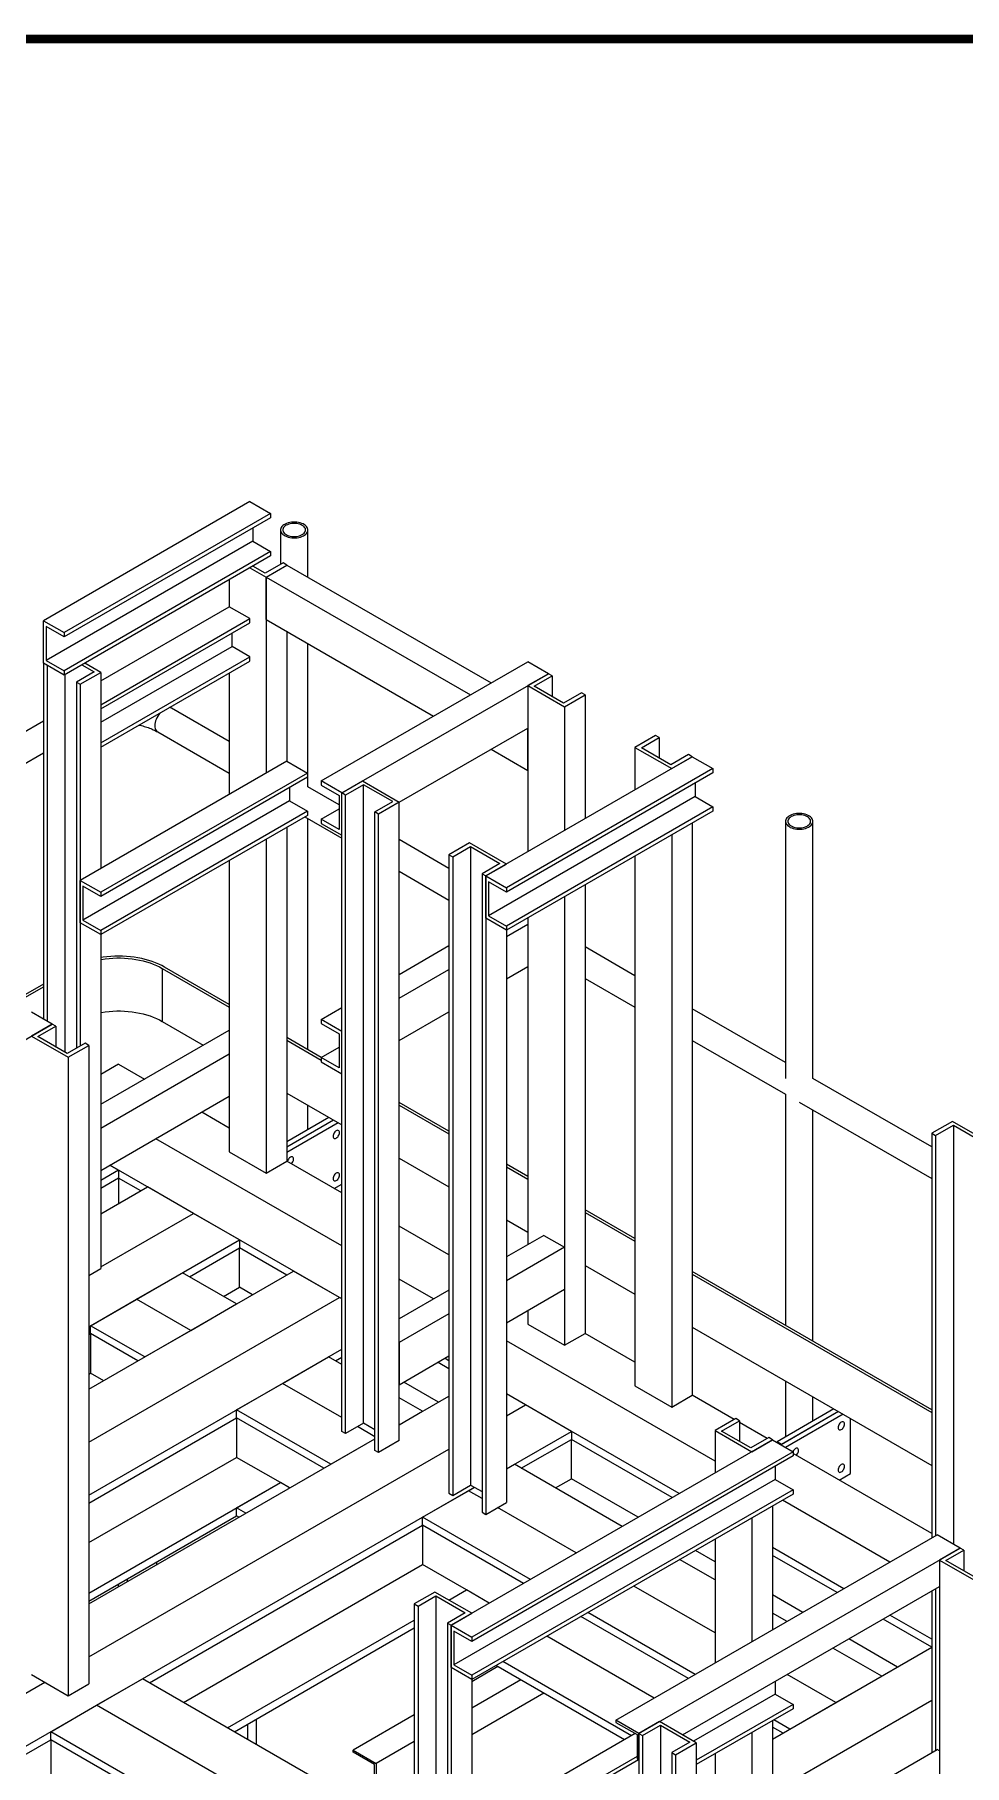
# Model space of a CAD drawing. Header units: millimetres. Extents: x 0 to 16187, y -20471 to 6290.
# Drawn here: x 481.9 to 589.3, y 5707 to 5907 of the extents above; entities that cross this region are included whole.
import ezdxf
from ezdxf.enums import TextEntityAlignment as Align

# ---------------------------------------------------------------- set-up
doc = ezdxf.new("R2010")
doc.units = ezdxf.units.MM
doc.layers.add('BORDER1', color=3, linetype='Continuous')
doc.layers.add('BORDER2', color=7, linetype='Continuous')
doc.styles.add('ROMANC', font='ROMANC', dxfattribs={"height": 5})
doc.styles.add('ROMANS', font='ROMANS.shx', dxfattribs={"width": 0.8})
doc.styles.add('ROMANT', font='ROMANT', dxfattribs={"height": 4})

# ---------------------------------------------------------------- blocks, each defined once
blk = doc.blocks.new('*U609')
at = {"layer": 'BORDER1', "color": 154, "true_color": 0x1859a9, "const_width": 1}
blk.add_lwpolyline([(1.81, 811), (1144, 811), (1144, 0), (0, 0), (0, 811)], close=True, dxfattribs=at)
at = {"layer": 'BORDER2', "flags": 8}
for tag, height, style, p in [('REV-A', 3.24, 'ROMANS', (986.93, 140.25)), ('RE-A', 8.06, 'ROMANT', (1084.63, 7.17))]:
    blk.add_attdef(tag, text='', height=height, dxfattribs=dict(at, style=style)).set_placement(p, align=Align.CENTER)
at = {"layer": 'BORDER2', "style": 'ROMANS', "width": 3.830216}
blk.add_attdef('DATE-A', text='', height=3.24, dxfattribs=at).set_placement((995.51, 140.25), (1008.51, 140.25), align=Align.FIT)
at = {"layer": 'BORDER2'}
for tag, height, style, p in [('DRN-A', 3.24, 'ROMANS', (1018.38, 140.25)), ('CHD-A', 3.24, 'ROMANS', (1032.35, 140.25)), ('APD-A', 3.24, 'ROMANS', (1046.64, 140.25)), ('CONS_CONT_VEND', 4.2, 'ROMANC', (1061.39, 72.83))]:
    blk.add_attdef(tag, text='', height=height, dxfattribs=dict(at, style=style)).set_placement(p, align=Align.CENTER)
at = {"layer": 'BORDER2', "style": 'ROMANS', "width": 0.8}
for tag, p, height in [('1:X', (997.23, 122.55), 3.5), ('LOC', (1042.74, 122.55), 3.5), ('PROJ_NO', (1118.64, 122.55), 3.5), ('CONS_DRG_NO', (1011, 63), 3)]:
    blk.add_attdef(tag, p, '', height=height, dxfattribs=at)
at = {"layer": 'BORDER2', "lineweight": 30, "width": 0.8, "flags": 104}
blk.add_attdef('COMMENTS-A', text='', height=2.2, dxfattribs=at).set_placement((1055.21, 142.07), align=Align.MIDDLE_LEFT)
at = {"layer": 'BORDER2', "style": 'ROMANS', "width": 0.8}
for tag, p in [('PROJECT_TITLE_1', (1061.07, 55.35)), ('PROJECT_TITLE_2', (1061.07, 49.3))]:
    blk.add_attdef(tag, text='', height=3.5, dxfattribs=at).set_placement(p, align=Align.MIDDLE)
at = {"layer": 'BORDER2', "style": 'ROMANT', "width": 0.8}
for tag, p in [('DRG_TITLE_1', (1061.07, 36.31)), ('DRG_TITLE_2', (1061.07, 28.31)), ('DRG_TITLE_3', (1061.07, 20.31))]:
    blk.add_attdef(tag, text='', height=5, dxfattribs=at).set_placement(p, align=Align.CENTER)
at = {"layer": 'BORDER2', "style": 'ROMANT'}
for tag, p in [('AR', (995, 7.17)), ('PA', (1011.74, 7.17)), ('DC', (1028.45, 7.17)), ('TS', (1120.84, 7.17))]:
    blk.add_attdef(tag, p, '', height=8.06, dxfattribs=at)
for tag, p in [('SRNO', (1074.7, 7.17)), ('SH', (1115.8, 7.18))]:
    blk.add_attdef(tag, text='', height=8.06, dxfattribs=at).set_placement(p, align=Align.RIGHT)
at = {"layer": 'BORDER2', "style": 'ROMANS', "flags": 2}
blk.add_attdef('TB_VERSION', text='', height=2, dxfattribs=at).set_placement((1, -1), align=Align.TOP_LEFT)

msp = doc.modelspace()

# ---------------------------------------------------------------- linework, layer by layer
at = {"color": 7, "linetype": 'Continuous', "lineweight": 25}
for p, q in [((506.7731, 5853.02781), (482.90824, 5839.25092)), ((509.15958, 5851.65012), (485.29473, 5837.87323)), ((509.15958, 5851.16019), (485.29473, 5837.38331)), ((506.7731, 5853.02781), (509.15958, 5851.65012)), ((509.15958, 5851.65012), (509.15958, 5851.16019)), ((507.09129, 5849.9662), (507.09129, 5848.43479)), ((510.30112, 5849.7396), (510.30112, 5845.75664)), ((513.46612, 5844.26476), (513.46612, 5849.7396)), ((507.09129, 5848.43479), (483.22644, 5834.65791)), ((509.15958, 5847.2408), (485.29473, 5833.46391)), ((507.09129, 5848.43479), (509.15958, 5847.2408)), ((509.15958, 5847.2408), (509.15958, 5846.75087)), ((509.15958, 5846.75087), (485.29473, 5832.97398)), ((506.7731, 5845.37318), (508.62925, 5844.30165)), ((508.52318, 5844.73026), (507.09129, 5845.55688)), ((507.19736, 5845.61811), (507.19736, 5845.49564)), ((510.59147, 5845.92426), (508.52318, 5844.73026)), ((508.62925, 5844.30165), (511.01574, 5845.67934)), ((511.01574, 5845.67934), (510.59147, 5845.92426)), ((511.01574, 5845.67934), (534.61474, 5832.05592)), ((504.38661, 5843.99549), (504.38661, 5840.87178)), ((508.62925, 5839.4024), (508.62925, 5844.30165)), ((508.62925, 5844.30165), (532.22825, 5830.67824)), ((508.62925, 5844.30165), (508.62925, 5821.64264)), ((482.90824, 5839.25092), (485.29473, 5837.87323)), ((482.90824, 5834.35167), (482.90824, 5839.25092)), ((489.53737, 5832.29949), (504.38661, 5840.87178)), ((489.53737, 5829.54412), (506.7731, 5839.49409)), ((506.7731, 5839.49409), (504.38661, 5840.87178)), ((506.7731, 5839.00416), (506.7731, 5839.49409)), ((508.62925, 5839.4024), (527.98492, 5828.22861)), ((485.29473, 5837.38331), (483.22644, 5838.5773)), ((483.22644, 5838.5773), (483.22644, 5834.65791)), ((485.29473, 5837.87323), (485.29473, 5837.38331)), ((489.53737, 5829.05419), (506.7731, 5839.00416)), ((504.70481, 5836.27877), (504.70481, 5837.81017)), ((511.01574, 5838.02471), (511.01574, 5823.02033)), ((489.53737, 5827.52279), (504.70481, 5836.27877)), ((489.53737, 5825.1348), (506.7731, 5835.08477)), ((506.7731, 5835.08477), (504.70481, 5836.27877)), ((506.7731, 5834.59484), (506.7731, 5835.08477)), ((513.46612, 5820.03302), (513.46612, 5836.61014)), ((485.29473, 5832.97398), (482.90824, 5834.35167)), ((482.90824, 5834.35167), (483.33251, 5834.10675)), ((482.90824, 5834.35167), (482.90824, 5793.2055)), ((483.22644, 5834.65791), (485.29473, 5833.46391)), ((483.33251, 5834.10675), (483.33251, 5792.96058)), ((485.29473, 5833.46391), (485.29473, 5832.97398)), ((488.79491, 5833.34137), (486.72662, 5832.14737)), ((487.15088, 5831.90245), (489.53737, 5833.28014)), ((487.36301, 5834.16798), (488.79491, 5833.34137)), ((489.53737, 5833.28014), (487.68121, 5834.35167)), ((489.53737, 5824.64487), (506.7731, 5834.59484)), ((489.53737, 5833.28014), (489.53737, 5810.62113)), ((504.38661, 5833.21716), (504.38661, 5819.19342)), ((514.99321, 5820.72866), (538.85807, 5834.50555)), ((517.3797, 5819.35097), (541.24455, 5833.12786)), ((541.24455, 5833.12786), (538.85807, 5834.50555)), ((541.24455, 5833.12786), (538.85807, 5831.75017)), ((541.66882, 5832.88294), (541.24455, 5833.12786)), ((485.40079, 5833.03522), (485.40079, 5789.37859)), ((486.72662, 5832.14737), (486.72662, 5789.83782)), ((486.72662, 5832.14737), (487.15088, 5831.90245)), ((487.15088, 5831.90245), (487.15088, 5790.08274)), ((538.85807, 5831.75017), (543.10071, 5829.30094)), ((538.85807, 5831.75017), (538.85807, 5812.55437)), ((539.60053, 5831.68894), (541.66882, 5832.88294)), ((542.99464, 5829.72956), (539.60053, 5831.68894)), ((541.66882, 5832.88294), (541.66882, 5830.49494)), ((504.38661, 5825.27452), (497.70014, 5829.13453)), ((545.06293, 5830.92356), (542.99464, 5829.72956)), ((543.10071, 5829.30094), (545.48719, 5830.67863)), ((543.10071, 5829.30094), (543.10071, 5815.0036)), ((545.48719, 5830.67863), (545.06293, 5830.92356)), ((545.48719, 5830.67863), (545.48719, 5816.38129)), ((482.90824, 5827.63189), (471.6496, 5821.13242)), ((496.11777, 5826.39349), (504.38661, 5821.61999)), ((524.00882, 5818.27864), (538.85807, 5826.85092)), ((538.85807, 5821.95168), (538.85807, 5826.85092)), ((553.62776, 5825.97918), (551.24127, 5824.6015)), ((551.98374, 5824.54026), (554.05202, 5825.73426)), ((554.05202, 5825.73426), (553.62776, 5825.97918)), ((554.05202, 5825.73426), (554.05202, 5823.34627)), ((471.6496, 5817.47789), (482.90824, 5823.97737)), ((557.8704, 5823.52996), (534.00555, 5809.75307)), ((534.61474, 5824.4013), (538.85807, 5821.95168)), ((551.24127, 5824.6015), (555.48391, 5822.15227)), ((551.24127, 5824.6015), (551.24127, 5819.70305)), ((555.37785, 5822.58089), (551.98374, 5824.54026)), ((557.44614, 5823.77488), (555.37785, 5822.58089)), ((555.48391, 5822.15227), (557.8704, 5823.52996)), ((557.8704, 5823.52996), (557.44614, 5823.77488)), ((557.8704, 5823.52996), (560.25688, 5822.15227)), ((511.01574, 5823.02033), (487.15088, 5809.24344)), ((513.40222, 5821.64264), (489.53737, 5807.86575)), ((513.40222, 5821.15272), (489.53737, 5807.37583)), ((511.01574, 5823.02033), (513.40222, 5821.64264)), ((513.40222, 5821.64264), (513.40222, 5821.15272)), ((560.25688, 5822.15227), (536.39203, 5808.37538)), ((560.25688, 5821.66235), (536.39203, 5807.88546)), ((560.25688, 5822.15227), (560.25688, 5821.66235)), ((511.33393, 5819.95872), (511.33393, 5818.42732)), ((517.0615, 5817.95746), (513.46612, 5820.03302)), ((514.99321, 5820.72866), (514.99321, 5820.23874)), ((517.3797, 5819.35097), (514.99321, 5820.72866)), ((514.99321, 5820.23874), (517.0615, 5819.04474)), ((517.3797, 5819.35097), (519.76618, 5820.72866)), ((517.80396, 5819.10605), (517.3797, 5819.35097)), ((517.3797, 5745.55609), (517.3797, 5819.35097)), ((517.3797, 5814.45173), (517.3797, 5819.35097)), ((519.87225, 5820.30005), (517.80396, 5819.10605)), ((517.80396, 5745.31117), (517.80396, 5819.10605)), ((519.76618, 5820.72866), (524.00882, 5818.27944)), ((523.26636, 5818.34067), (519.87225, 5820.30005)), ((519.87225, 5746.50517), (519.87225, 5820.30005)), ((558.1886, 5820.46835), (558.1886, 5818.93695)), ((511.33393, 5818.42732), (487.46908, 5804.65043)), ((513.40222, 5817.23332), (489.53737, 5803.45643)), ((511.33393, 5818.42732), (513.40222, 5817.23332)), ((513.40222, 5817.23332), (513.40222, 5816.7434)), ((514.99321, 5816.31934), (517.0615, 5817.51334)), ((517.0615, 5819.04474), (517.0615, 5815.12534)), ((521.19807, 5817.14667), (523.26636, 5818.34067)), ((521.62234, 5816.90175), (521.19807, 5817.14667)), ((521.19807, 5743.35179), (521.19807, 5817.14667)), ((524.00882, 5818.27944), (521.62234, 5816.90175)), ((524.00882, 5744.48456), (524.00882, 5818.27944)), ((558.1886, 5818.93695), (534.32374, 5805.16006)), ((560.25688, 5817.74295), (536.39203, 5803.96606)), ((560.25688, 5817.25303), (536.39203, 5803.47614)), ((558.1886, 5818.93695), (560.25688, 5817.74295)), ((560.25688, 5817.74295), (560.25688, 5817.25303)), ((513.40222, 5816.7434), (489.53737, 5802.96651)), ((511.01574, 5815.36571), (511.01574, 5776.78371)), ((513.11813, 5816.57939), (517.3797, 5814.11924)), ((513.46612, 5789.66174), (513.46612, 5816.3785)), ((514.99321, 5816.31934), (514.99321, 5815.82941)), ((517.0615, 5815.12534), (514.99321, 5816.31934)), ((514.99321, 5815.82941), (517.3797, 5814.45173)), ((521.62234, 5743.10687), (521.62234, 5816.90175)), ((557.8704, 5815.87534), (557.8704, 5749.73508)), ((568.63743, 5816.06276), (568.63743, 5786.35619)), ((571.80243, 5786.35619), (571.80243, 5816.06276)), ((508.62925, 5813.98802), (508.62925, 5775.40602)), ((529.7629, 5810.62509), (524.00882, 5813.94685)), ((532.14939, 5813.57999), (529.7629, 5812.2023)), ((530.18717, 5811.95737), (532.25546, 5813.15137)), ((536.39203, 5811.13076), (532.14939, 5813.57999)), ((532.25546, 5813.15137), (535.64957, 5811.19199)), ((532.25546, 5813.15137), (532.25546, 5739.3565)), ((555.48391, 5814.49765), (555.48391, 5748.3574)), ((504.38661, 5811.53879), (504.38661, 5777.85524)), ((529.7629, 5812.2023), (530.18717, 5811.95737)), ((529.7629, 5812.2023), (529.7629, 5738.40742)), ((530.18717, 5811.95737), (530.18717, 5738.1625)), ((535.64957, 5811.19199), (533.58128, 5809.998)), ((534.00555, 5809.75307), (536.39203, 5811.13076)), ((551.24127, 5812.04842), (551.24127, 5750.80662)), ((487.15088, 5809.24344), (489.53737, 5807.86575)), ((487.15088, 5804.3442), (487.15088, 5809.24344)), ((524.00882, 5810.29232), (529.7629, 5806.97056)), ((533.58128, 5809.998), (533.58128, 5736.20312)), ((533.58128, 5809.998), (534.00555, 5809.75307)), ((534.00555, 5809.75307), (536.39203, 5808.37538)), ((534.00555, 5804.85383), (534.00555, 5809.75307)), ((534.00555, 5809.75307), (534.00555, 5735.9582)), ((536.39203, 5807.88546), (534.32374, 5809.07946)), ((534.32374, 5809.07946), (534.32374, 5805.16006)), ((489.53737, 5807.37583), (487.46908, 5808.56983)), ((487.46908, 5808.56983), (487.46908, 5804.65043)), ((489.53737, 5807.86575), (489.53737, 5807.37583)), ((536.39203, 5808.37538), (536.39203, 5807.88546)), ((543.10071, 5807.34898), (543.10071, 5755.50607)), ((545.48719, 5808.72666), (545.48719, 5756.88376)), ((534.32374, 5805.16006), (536.39203, 5803.96606)), ((489.53737, 5802.96651), (487.15088, 5804.3442)), ((487.46908, 5804.65043), (489.53737, 5803.45643)), ((489.53737, 5803.45643), (489.53737, 5802.96651)), ((536.39203, 5803.47614), (534.00555, 5804.85383)), ((536.39203, 5802.7683), (538.85807, 5804.19192)), ((536.39203, 5803.96606), (536.39203, 5803.47614)), ((536.39203, 5803.47614), (536.39203, 5737.33589)), ((538.85807, 5804.89975), (538.85807, 5767.14173)), ((489.53737, 5802.96651), (489.53737, 5764.38451)), ((524.00882, 5798.37501), (529.7629, 5801.69677)), ((551.24127, 5798.22589), (545.48719, 5801.54765)), ((496.64379, 5799.06692), (504.38661, 5794.59708)), ((496.64379, 5799.06692), (496.64379, 5792.94286)), ((504.38661, 5794.90324), (496.90896, 5799.21999)), ((536.39203, 5797.86906), (538.85807, 5799.29267)), ((482.90824, 5797.26061), (463.17996, 5785.87172)), ((524.00882, 5795.61963), (529.7629, 5798.94139)), ((545.48719, 5797.89313), (551.24127, 5794.57137)), ((463.17996, 5785.56557), (482.90824, 5796.95446)), ((483.91587, 5792.62381), (481.52938, 5794.0015)), ((514.99321, 5793.17041), (517.3797, 5794.5481)), ((517.3797, 5791.79272), (514.99321, 5793.17041)), ((514.99321, 5793.17041), (514.99321, 5792.68048)), ((524.00882, 5790.72039), (529.7629, 5794.04215)), ((568.63743, 5788.18331), (557.8704, 5794.39898)), ((446.79276, 5771.1931), (483.91587, 5792.62381)), ((483.91587, 5792.62381), (481.52938, 5791.24612)), ((481.52938, 5791.24612), (485.77202, 5788.7969)), ((482.27185, 5791.18489), (484.34013, 5792.37889)), ((485.66596, 5789.22551), (482.27185, 5791.18489)), ((484.34013, 5792.37889), (483.91587, 5792.62381)), ((484.34013, 5792.37889), (484.34013, 5789.99089)), ((489.53737, 5783.36784), (504.38661, 5791.94012)), ((496.64379, 5792.94286), (501.38369, 5790.20657)), ((515.00974, 5788.77063), (511.01574, 5791.07632)), ((514.99321, 5792.68048), (517.0615, 5791.48649)), ((517.0615, 5791.48649), (517.0615, 5787.56709)), ((517.3797, 5786.89347), (517.3797, 5791.79272)), ((487.73425, 5790.41951), (485.66596, 5789.22551)), ((485.77202, 5788.7969), (488.15851, 5790.17459)), ((488.15851, 5790.17459), (487.73425, 5790.41951)), ((488.15851, 5790.17459), (488.15851, 5716.37971)), ((489.53737, 5780.61246), (504.38661, 5789.18474)), ((511.01574, 5790.77017), (514.99321, 5788.47402)), ((514.99321, 5788.76109), (517.0615, 5789.95508)), ((557.8704, 5790.74445), (568.63743, 5784.52878)), ((485.77202, 5788.7969), (485.77202, 5715.00202)), ((491.60566, 5787.98891), (489.53737, 5786.79491)), ((491.60566, 5787.98891), (494.57391, 5786.27537)), ((514.99321, 5788.76109), (514.99321, 5788.27116)), ((517.0615, 5787.56709), (514.99321, 5788.76109)), ((514.99321, 5788.27116), (517.3797, 5786.89347)), ((585.52711, 5778.4331), (571.80243, 5786.35619)), ((489.53737, 5775.71321), (504.38661, 5784.2855)), ((511.01574, 5784.64611), (517.3797, 5780.97228)), ((513.46612, 5780.4328), (513.46612, 5783.23154)), ((529.7629, 5780.25381), (524.00882, 5783.57557)), ((524.00882, 5783.26942), (529.7629, 5779.94766)), ((568.63743, 5784.52878), (568.63743, 5757.81203)), ((570.22006, 5783.61515), (585.52711, 5774.77857)), ((504.38661, 5780.61062), (501.20372, 5782.44806)), ((515.89016, 5781.83217), (511.01574, 5779.01822)), ((516.42049, 5781.52602), (511.01574, 5778.40592)), ((516.95082, 5781.21986), (511.01574, 5777.79361)), ((571.80243, 5755.98491), (571.80243, 5782.70166)), ((587.9136, 5781.38799), (585.52711, 5780.0103)), ((592.15624, 5778.93877), (587.9136, 5781.38799)), ((517.3797, 5766.98681), (495.90042, 5779.38653)), ((585.52711, 5780.0103), (585.95138, 5779.76538)), ((585.52711, 5780.0103), (585.52711, 5733.23012)), ((585.95138, 5779.76538), (588.01966, 5780.95938)), ((585.95138, 5779.76538), (585.95138, 5733.47504)), ((588.01966, 5780.95938), (591.41378, 5779)), ((588.01966, 5780.95938), (588.01966, 5732.52597)), ((504.38661, 5777.85524), (508.62925, 5775.40602)), ((524.00882, 5777.14536), (529.7629, 5773.8236)), ((491.60566, 5775.74278), (489.53737, 5774.54879)), ((490.59712, 5776.325), (491.60566, 5775.74278)), ((517.3797, 5760.86375), (490.59712, 5776.325)), ((491.60566, 5775.74278), (491.60566, 5774.82418)), ((508.62925, 5775.40602), (511.01574, 5776.78371)), ((517.3797, 5773.10987), (511.01574, 5776.78371)), ((538.85807, 5775.00329), (536.39203, 5776.4269)), ((536.39203, 5776.12075), (538.85807, 5774.69713)), ((491.60566, 5774.82418), (489.53737, 5773.63018)), ((489.53737, 5770.69126), (494.94673, 5773.81402)), ((494.15111, 5773.35472), (491.60566, 5774.82418)), ((491.60566, 5774.82418), (491.60566, 5771.88526)), ((500.25004, 5770.75249), (494.94673, 5773.81402)), ((516.50603, 5773.61423), (517.3797, 5774.11858)), ((551.24127, 5767.85461), (545.48719, 5771.17637)), ((489.53737, 5764.5682), (500.25004, 5770.75249)), ((505.55334, 5767.69096), (500.25004, 5770.75249)), ((529.7629, 5765.9612), (524.00882, 5769.28296)), ((536.39203, 5769.99669), (538.85807, 5768.57308)), ((545.48719, 5770.87022), (551.24127, 5767.54846)), ((488.15851, 5757.64914), (505.55334, 5767.69096)), ((505.55334, 5767.69096), (505.55334, 5766.77235)), ((540.71422, 5768.21326), (536.39203, 5765.71811)), ((540.71422, 5768.21326), (543.10071, 5766.83557)), ((499.77287, 5763.43536), (505.55334, 5766.77235)), ((505.55334, 5762.20898), (505.55334, 5766.77235)), ((511.01561, 5763.61905), (505.55334, 5766.77235)), ((543.10071, 5766.83557), (536.39203, 5762.96274)), ((543.10071, 5766.83557), (543.10071, 5761.93633)), ((488.15851, 5763.58851), (489.53737, 5764.38451)), ((488.15851, 5750.42393), (511.81123, 5764.07835)), ((493.67394, 5760.83313), (498.97724, 5763.89466)), ((505.23514, 5760.28206), (498.97724, 5763.89466)), ((517.11453, 5761.01682), (511.81123, 5764.07835)), ((527.9847, 5760.86467), (524.00882, 5763.15989)), ((545.48719, 5764.74617), (551.24127, 5761.42441)), ((585.52711, 5748.06182), (557.8704, 5764.0277)), ((557.8704, 5763.72155), (585.52711, 5747.75567)), ((503.72529, 5761.15367), (505.55334, 5762.20898)), ((507.06318, 5761.33736), (505.55334, 5762.20898)), ((529.7629, 5761.8912), (524.00882, 5758.56944)), ((543.10071, 5761.93633), (536.39203, 5758.06349)), ((488.15851, 5744.30087), (517.11453, 5761.01682)), ((488.37064, 5757.7716), (493.67394, 5760.83313)), ((499.93184, 5757.22053), (493.67394, 5760.83313)), ((499.93184, 5757.22053), (505.23514, 5760.28206)), ((517.3797, 5760.86375), (517.11453, 5761.01682)), ((529.7629, 5759.13582), (524.00882, 5755.81406)), ((538.85807, 5759.4871), (538.85807, 5757.95529)), ((488.37064, 5756.85299), (488.37064, 5757.7716)), ((494.62854, 5754.159), (488.37064, 5757.7716)), ((494.62854, 5754.159), (499.93184, 5757.22053)), ((538.85807, 5757.95529), (543.10071, 5755.50607)), ((557.8704, 5757.59749), (585.52711, 5741.63161)), ((488.15851, 5756.73053), (488.37064, 5756.85299)), ((493.83291, 5753.69969), (488.37064, 5756.85299)), ((488.37064, 5756.85299), (488.37064, 5752.28962)), ((524.00882, 5755.81406), (524.00882, 5750.91482)), ((560.49553, 5742.09657), (536.39203, 5756.01122)), ((543.10071, 5755.50607), (545.48719, 5756.88376)), ((551.24127, 5753.562), (545.48719, 5756.88376)), ((488.15851, 5738.17781), (517.3797, 5755.04684)), ((510.53844, 5751.09747), (515.84174, 5754.159)), ((517.3797, 5753.27115), (515.84174, 5754.159)), ((516.63736, 5753.69969), (517.3797, 5754.12823)), ((529.7629, 5754.23658), (524.00882, 5750.91482)), ((529.7629, 5752.79647), (528.51559, 5753.51652)), ((529.7629, 5753.71507), (529.31122, 5753.97583)), ((488.15851, 5752.16716), (488.37064, 5752.28962)), ((489.88049, 5751.41801), (488.37064, 5752.28962)), ((505.23514, 5748.03593), (510.53844, 5751.09747)), ((517.3797, 5747.14809), (510.53844, 5751.09747)), ((528.54155, 5748.93817), (524.56317, 5751.23484)), ((568.63743, 5751.38182), (568.63743, 5744.92885)), ((524.00882, 5746.32148), (529.7629, 5749.64324)), ((526.71351, 5747.88286), (524.00882, 5749.44424)), ((538.5929, 5748.61763), (536.39203, 5749.88816)), ((556.34857, 5738.36749), (536.39203, 5749.88816)), ((551.24127, 5750.80662), (555.48391, 5748.3574)), ((555.48391, 5748.3574), (557.8704, 5749.73508)), ((562.71253, 5746.93978), (557.8704, 5749.73508)), ((571.80243, 5746.75597), (571.80243, 5749.5547)), ((488.15851, 5737.2592), (505.23514, 5747.11733)), ((505.23514, 5747.11733), (505.23514, 5748.03593)), ((516.10691, 5741.7598), (505.23514, 5748.03593)), ((515.31128, 5741.30049), (505.23514, 5747.11733)), ((505.23514, 5747.11733), (505.23514, 5742.55395)), ((524.00882, 5746.32148), (526.71351, 5747.88286)), ((536.39203, 5747.34709), (538.5929, 5748.61763)), ((543.8962, 5745.55609), (538.5929, 5748.61763)), ((574.22647, 5748.15533), (567.65499, 5744.3617)), ((574.7568, 5747.84918), (568.1165, 5744.01582)), ((574.7568, 5747.84918), (568.18532, 5744.05555)), ((575.28713, 5747.54303), (568.64683, 5743.70967)), ((517.80396, 5745.31117), (517.3797, 5745.55609)), ((519.87225, 5746.50517), (517.80396, 5745.31117)), ((521.19807, 5744.94379), (519.18282, 5746.10717)), ((521.19807, 5745.73979), (519.87225, 5746.50517)), ((536.39203, 5741.22403), (543.8962, 5745.55609)), ((543.8962, 5745.55609), (543.8962, 5744.63749)), ((562.88202, 5747.03762), (560.49553, 5745.65993)), ((560.49553, 5745.65993), (564.73817, 5743.21071)), ((560.49553, 5745.65993), (560.49553, 5740.76148)), ((561.238, 5745.5987), (563.30628, 5746.7927)), ((564.63211, 5743.63932), (561.238, 5745.5987)), ((563.30628, 5746.7927), (562.88202, 5747.03762)), ((563.30628, 5746.7927), (563.30628, 5744.40471)), ((566.53091, 5744.73548), (563.30628, 5746.59702)), ((576.14027, 5740.68667), (576.14027, 5747.05052)), ((488.15851, 5725.62553), (521.19807, 5744.69887)), ((488.15851, 5719.50247), (529.7629, 5743.52018)), ((516.10691, 5741.7598), (521.19807, 5744.69887)), ((521.62234, 5743.10687), (521.19807, 5743.35179)), ((524.00882, 5744.48456), (521.62234, 5743.10687)), ((567.12466, 5744.5884), (530.00155, 5723.15769)), ((569.51114, 5743.21071), (532.38804, 5721.78)), ((538.11573, 5741.30049), (543.8962, 5744.63749)), ((543.8962, 5740.07411), (543.8962, 5744.63749)), ((555.55295, 5737.90819), (543.8962, 5744.63749)), ((566.7004, 5744.83332), (564.63211, 5743.63932)), ((564.73817, 5743.21071), (567.12466, 5744.5884)), ((567.12466, 5744.5884), (566.7004, 5744.83332)), ((567.12466, 5744.5884), (569.51114, 5743.21071)), ((568.18532, 5744.05555), (567.65499, 5744.3617)), ((567.65499, 5744.3617), (567.65499, 5744.28224)), ((569.51114, 5743.21071), (569.51114, 5742.72078)), ((488.15851, 5732.69583), (505.23514, 5742.55395)), ((510.29979, 5739.63019), (505.23514, 5742.55395)), ((569.51114, 5742.72078), (532.38804, 5721.29007)), ((536.39203, 5741.22403), (537.32011, 5741.7598)), ((549.77248, 5734.5712), (537.32011, 5741.7598)), ((567.44286, 5741.52679), (567.44286, 5739.99539)), ((585.52711, 5733.7692), (569.51114, 5743.01502)), ((356.18255, 5637.19131), (532.70624, 5739.09627)), ((488.15851, 5726.8483), (510.29979, 5739.63019)), ((505.23514, 5736.70643), (510.29979, 5739.63019)), ((511.35886, 5739.01881), (510.29979, 5739.63019)), ((530.18717, 5738.1625), (532.25546, 5739.3565)), ((567.44286, 5739.99539), (530.31975, 5718.56467)), ((532.01681, 5738.69827), (532.70624, 5739.09627)), ((532.25546, 5739.3565), (533.58128, 5738.59111)), ((542.06816, 5739.01881), (543.8962, 5740.07411)), ((551.60052, 5735.6265), (543.8962, 5740.07411)), ((567.44286, 5739.99539), (569.51114, 5738.80139)), ((574.84234, 5739.93739), (576.14027, 5740.68667)), ((526.71351, 5735.63674), (532.01681, 5738.69827)), ((529.7629, 5738.40742), (530.18717, 5738.1625)), ((533.58128, 5737.79512), (532.01681, 5738.69827)), ((569.51114, 5738.80139), (532.38804, 5717.37068)), ((569.51114, 5738.31146), (532.38804, 5716.88075)), ((534.00555, 5735.9582), (536.39203, 5737.33589)), ((580.69072, 5730.43813), (568.28169, 5737.60171)), ((569.51114, 5738.80139), (569.51114, 5738.31146)), ((488.15851, 5725.92969), (505.23514, 5735.78782)), ((505.23514, 5735.78782), (505.23514, 5736.70643)), ((506.2942, 5736.09505), (505.23514, 5736.70643)), ((505.49858, 5735.63574), (505.23514, 5735.78782)), ((539.16588, 5728.44814), (526.71351, 5735.63674)), ((526.71351, 5734.71813), (526.71351, 5735.63674)), ((533.58128, 5736.20312), (534.00555, 5735.9582)), ((544.46918, 5731.50967), (535.3844, 5736.75419)), ((564.73817, 5735.55609), (564.73817, 5721.22892)), ((567.12466, 5736.93378), (567.12466, 5722.60661)), ((495.159, 5716.5021), (526.71351, 5734.71813)), ((538.37025, 5727.98883), (526.71351, 5734.71813)), ((526.71351, 5734.71813), (526.71351, 5730.15476)), ((549.0404, 5712.16679), (586.16351, 5733.5975)), ((560.49553, 5733.10686), (560.49553, 5718.7797)), ((588.81516, 5732.06674), (586.16351, 5733.5975)), ((551.69205, 5710.63603), (588.81516, 5732.06674)), ((560.49553, 5730.49152), (558.23034, 5731.79919)), ((575.38742, 5727.3766), (567.12466, 5732.14659)), ((574.5918, 5726.9173), (567.12466, 5731.22798)), ((588.81516, 5732.06674), (586.42867, 5730.68905)), ((587.17114, 5730.62782), (589.23942, 5731.82182)), ((589.23942, 5731.82182), (588.81516, 5732.06674)), ((589.23942, 5731.82182), (589.23942, 5729.43382)), ((496.00739, 5730.1566), (496.00739, 5730.46076)), ((499.11142, 5714.22041), (526.71351, 5730.15476)), ((531.77816, 5727.23099), (526.71351, 5730.15476)), ((560.49553, 5728.38091), (556.40229, 5730.74389)), ((586.42867, 5730.68905), (590.67132, 5728.23983)), ((586.42867, 5730.68905), (586.42867, 5656.89417)), ((590.56525, 5728.66844), (587.17114, 5730.62782)), ((491.60566, 5727.61553), (491.60566, 5727.91969)), ((492.61328, 5728.19722), (492.61328, 5728.50138)), ((529.74837, 5726.05922), (531.77816, 5727.23099)), ((534.41783, 5725.70715), (531.77816, 5727.23099)), ((560.49553, 5722.25785), (551.09899, 5727.68236)), ((556.73062, 5710.4827), (586.42867, 5727.62702)), ((585.52711, 5727.10656), (585.52711, 5708.42769)), ((585.95138, 5727.35148), (585.95138, 5708.67262)), ((528.1454, 5726.9846), (525.75891, 5725.60691)), ((525.75891, 5725.60691), (526.18318, 5725.36199)), ((525.75891, 5725.60691), (525.75891, 5651.81203)), ((526.18318, 5725.36199), (528.25146, 5726.55598)), ((526.18318, 5725.36199), (526.18318, 5651.56711)), ((532.38804, 5724.53537), (528.1454, 5726.9846)), ((528.25146, 5726.55598), (531.64558, 5724.5966)), ((528.25146, 5726.55598), (528.25146, 5652.76111)), ((570.63937, 5724.63561), (567.12466, 5726.66461)), ((504.17607, 5711.29665), (525.75891, 5723.75616)), ((531.64558, 5724.5966), (529.57729, 5723.40261)), ((529.57729, 5723.40261), (530.00155, 5723.15769)), ((529.57729, 5723.40261), (529.57729, 5652.55879)), ((530.00155, 5723.15769), (532.38804, 5724.53537)), ((530.00155, 5723.15769), (532.38804, 5721.78)), ((530.00155, 5718.25844), (530.00155, 5723.15769)), ((530.00155, 5723.15769), (530.00155, 5652.80372)), ((557.4091, 5716.99794), (545.00007, 5724.16152)), ((558.20473, 5717.45724), (545.79569, 5724.62083)), ((568.81133, 5723.5803), (567.12466, 5724.554)), ((585.52698, 5720.60455), (579.89553, 5723.85552)), ((585.52711, 5721.52308), (580.69115, 5724.31482)), ((504.9717, 5710.83734), (525.75891, 5722.83755)), ((532.38804, 5721.29007), (530.31975, 5722.48407)), ((530.31975, 5722.48407), (530.31975, 5718.56467)), ((532.38804, 5721.78), (532.38804, 5721.29007)), ((553.45668, 5714.71625), (541.04764, 5721.87983)), ((581.57456, 5718.32286), (575.9431, 5721.57383)), ((567.12466, 5709.98111), (585.52711, 5720.60462)), ((579.74652, 5717.26755), (574.11506, 5720.51852)), ((481.52938, 5717.45125), (485.77202, 5715.00202)), ((532.38804, 5716.88075), (530.00155, 5718.25844)), ((530.31975, 5718.56467), (532.38804, 5717.37068)), ((535.41301, 5718.36651), (532.38804, 5716.62022)), ((532.38804, 5717.37068), (532.38804, 5716.88075)), ((550.03941, 5709.92287), (535.18737, 5718.49677)), ((550.83504, 5710.38217), (535.98299, 5718.95607)), ((574.44321, 5714.20602), (568.81176, 5717.45699)), ((574.44321, 5714.20602), (579.74652, 5717.26755)), ((453.42189, 5699.44945), (483.06734, 5716.5634)), ((485.77202, 5715.00202), (488.15851, 5716.37971)), ((489.06007, 5713.89987), (494.36337, 5716.9614)), ((525.75891, 5698.83714), (494.36337, 5716.9614)), ((532.38804, 5716.88075), (532.38804, 5699.73295)), ((538.06467, 5716.83574), (532.38804, 5713.55869)), ((540.71675, 5715.30473), (532.38804, 5710.49667)), ((567.44286, 5715.19296), (558.00709, 5709.74581)), ((567.44286, 5716.66674), (567.44286, 5715.19296)), ((567.44286, 5715.19296), (569.51114, 5713.99896)), ((483.75677, 5710.83834), (489.06007, 5713.89987)), ((525.75891, 5692.71408), (489.06007, 5713.89987)), ((569.51114, 5713.99896), (558.32118, 5707.53913)), ((569.51114, 5713.50904), (558.32118, 5707.04921)), ((567.12466, 5703.85805), (585.52711, 5714.48156)), ((569.13991, 5711.14449), (574.44321, 5714.20602)), ((569.51114, 5713.99896), (569.51114, 5713.50904)), ((506.50793, 5709.9505), (506.50793, 5711.72419)), ((507.51556, 5709.36881), (507.51556, 5712.30588)), ((525.75891, 5712.79331), (518.70552, 5708.72148)), ((549.0404, 5712.16679), (549.0404, 5711.92183)), ((551.69205, 5710.63603), (549.0404, 5712.16679)), ((549.0404, 5711.92183), (551.47992, 5710.51352)), ((554.07854, 5712.01371), (551.69205, 5710.63603)), ((552.11632, 5710.3911), (554.18461, 5711.5851)), ((558.32118, 5709.56449), (554.07854, 5712.01371)), ((554.18461, 5711.5851), (557.57872, 5709.62572)), ((554.18461, 5711.5851), (554.18461, 5663.02923)), ((567.12466, 5712.13135), (567.12466, 5697.80418)), ((568.34429, 5710.68519), (567.12466, 5711.38927)), ((569.13991, 5711.14449), (567.27755, 5712.21961)), ((461.48304, 5697.06138), (483.75677, 5709.91973)), ((525.75891, 5686.59102), (483.75677, 5710.83834)), ((483.75677, 5709.91973), (483.75677, 5710.83834)), ((525.38755, 5685.88679), (483.75677, 5709.91973)), ((483.75677, 5709.91973), (483.75677, 5705.35636)), ((525.75891, 5709.73178), (521.35717, 5707.19071)), ((551.27125, 5710.63399), (530.00155, 5698.35526)), ((551.47992, 5710.51352), (551.47992, 5707.69646)), ((551.69205, 5707.574), (551.69205, 5710.63603)), ((551.69205, 5710.63603), (552.11632, 5710.3911)), ((551.69205, 5710.63603), (551.69205, 5663.05984)), ((552.11632, 5710.3911), (552.11632, 5663.30477)), ((557.57872, 5709.62572), (555.51043, 5708.43172)), ((555.93469, 5708.1868), (558.32118, 5709.56449)), ((558.32118, 5709.56449), (558.32118, 5660.64123)), ((564.73817, 5710.75366), (564.73817, 5696.42649)), ((518.70552, 5708.47651), (518.70552, 5708.72148)), ((518.70552, 5708.72148), (521.35717, 5707.19071)), ((521.14504, 5707.06821), (518.70552, 5708.47651)), ((521.14504, 5704.25114), (521.14504, 5707.06821)), ((521.35717, 5707.19071), (521.35717, 5704.12868)), ((551.47992, 5707.99908), (532.38804, 5696.97757)), ((551.64215, 5707.60281), (532.38804, 5696.48764)), ((551.47992, 5707.69646), (551.69205, 5707.574)), ((555.51043, 5708.43172), (555.51043, 5662.26385)), ((555.51043, 5708.43172), (555.93469, 5708.1868)), ((555.93469, 5708.1868), (555.93469, 5662.01892)), ((558.32118, 5692.72204), (586.16351, 5708.79508)), ((560.49553, 5708.30444), (560.49553, 5693.97727)), ((586.42867, 5708.642), (586.16351, 5708.79508))]:
    msp.add_line(p, q, dxfattribs=at)
at = {"color": 7, "linetype": 'Continuous', "lineweight": 25, "flags": 128}
for points in [[(510.3348, 5849.55212), (510.39044, 5849.43702), (510.47163, 5849.32709), (510.57698, 5849.22423), (510.70469, 5849.13018), (510.85256, 5849.04656), (511.01808, 5848.9748), (511.19841, 5848.91612), (511.39046, 5848.87153), (511.59096, 5848.8418), (511.79645, 5848.82743), (512.00344, 5848.82866), (512.20838, 5848.84548), (512.40777, 5848.87761), (512.59818, 5848.92447), (512.77637, 5848.98529), (512.93928, 5849.05901), (513.08413, 5849.14438), (513.20844, 5849.23993), (513.31008, 5849.34403), (513.38732, 5849.4549), (513.43882, 5849.57065), (513.46372, 5849.68928), (513.46158, 5849.80877), (513.43244, 5849.92708), (513.3768, 5850.04218), (513.29561, 5850.1521), (513.19026, 5850.25497), (513.06256, 5850.34902), (512.91468, 5850.43264), (512.74916, 5850.5044), (512.56883, 5850.56308), (512.37678, 5850.60766), (512.17629, 5850.6374), (511.97079, 5850.65177), (511.7638, 5850.65053), (511.55886, 5850.63371), (511.35948, 5850.60159), (511.16906, 5850.55472), (510.99088, 5850.49391), (510.82796, 5850.42018), (510.68311, 5850.33482), (510.5588, 5850.23926), (510.45716, 5850.13516), (510.37993, 5850.02429), (510.32842, 5849.90855), (510.30352, 5849.78992), (510.30567, 5849.67043), (510.3348, 5849.55212)], [(510.59612, 5849.58375), (510.64765, 5849.47956), (510.72433, 5849.38066), (510.82462, 5849.28907), (510.94646, 5849.20665), (511.08738, 5849.13509), (511.24452, 5849.07582), (511.41466, 5849.03007), (511.59435, 5848.99877), (511.77992, 5848.98254), (511.96761, 5848.98173), (512.15359, 5848.99634), (512.33407, 5849.02609), (512.50538, 5849.07035), (512.66404, 5849.12825), (512.80681, 5849.19859), (512.93078, 5849.27994), (513.03344, 5849.37065), (513.11269, 5849.46887), (513.16692, 5849.5726), (513.19503, 5849.67973), (513.19644, 5849.78808), (513.17112, 5849.89545), (513.1196, 5849.99964), (513.04291, 5850.09853), (512.94263, 5850.19012), (512.82078, 5850.27254), (512.67986, 5850.34411), (512.52273, 5850.40337), (512.35259, 5850.44913), (512.1729, 5850.48043), (511.98732, 5850.49666), (511.79963, 5850.49747), (511.61366, 5850.48286), (511.43317, 5850.45311), (511.26186, 5850.40884), (511.1032, 5850.35095), (510.96044, 5850.28061), (510.83646, 5850.19926), (510.7338, 5850.10855), (510.65455, 5850.01033), (510.60032, 5849.90659), (510.57222, 5849.79946), (510.57081, 5849.69111), (510.59612, 5849.58375)], [(496.3763, 5828.5929), (496.34946, 5828.56007), (496.22775, 5828.39591), (496.11771, 5828.22094), (496.0212, 5828.03814), (495.93988, 5827.85066), (495.87514, 5827.66169), (495.82809, 5827.47448), (495.79953, 5827.29222), (495.78996, 5827.11803), (495.79953, 5826.95489), (495.82809, 5826.8056), (495.87514, 5826.6727), (495.93988, 5826.55848), (496.0212, 5826.46489), (496.11771, 5826.39352), (496.11777, 5826.39349)], [(568.67111, 5815.87528), (568.72675, 5815.76018), (568.80794, 5815.65026), (568.91329, 5815.54739), (569.041, 5815.45334), (569.18887, 5815.36972), (569.35439, 5815.29796), (569.53472, 5815.23929), (569.72677, 5815.1947), (569.92726, 5815.16497), (570.13276, 5815.15059), (570.33975, 5815.15183), (570.54469, 5815.16865), (570.74408, 5815.20077), (570.93449, 5815.24764), (571.11268, 5815.30846), (571.27559, 5815.38218), (571.42044, 5815.46755), (571.54475, 5815.5631), (571.64639, 5815.6672), (571.72363, 5815.77807), (571.77513, 5815.89381), (571.80003, 5816.01244), (571.79789, 5816.13194), (571.76875, 5816.25024), (571.71311, 5816.36535), (571.63192, 5816.47527), (571.52657, 5816.57814), (571.39887, 5816.67218), (571.25099, 5816.7558), (571.08547, 5816.82757), (570.90514, 5816.88624), (570.71309, 5816.93083), (570.5126, 5816.96056), (570.3071, 5816.97493), (570.10011, 5816.9737), (569.89517, 5816.95688), (569.69579, 5816.92476), (569.50537, 5816.87789), (569.32719, 5816.81707), (569.16427, 5816.74335), (569.01942, 5816.65798), (568.89511, 5816.56243), (568.79347, 5816.45833), (568.71624, 5816.34746), (568.66473, 5816.23172), (568.63983, 5816.11309), (568.64197, 5815.99359), (568.67111, 5815.87528)], [(568.93243, 5815.90692), (568.98396, 5815.80272), (569.06064, 5815.70383), (569.16093, 5815.61224), (569.28277, 5815.52982), (569.42369, 5815.45825), (569.58083, 5815.39899), (569.75097, 5815.35324), (569.93066, 5815.32193), (570.11623, 5815.30571), (570.30392, 5815.30489), (570.4899, 5815.31951), (570.67038, 5815.34925), (570.84169, 5815.39352), (571.00035, 5815.45141), (571.14312, 5815.52175), (571.26709, 5815.60311), (571.36975, 5815.69382), (571.449, 5815.79204), (571.50323, 5815.89577), (571.53134, 5816.0029), (571.53275, 5816.11125), (571.50743, 5816.21861), (571.45591, 5816.3228), (571.37922, 5816.4217), (571.27894, 5816.51329), (571.15709, 5816.59571), (571.01617, 5816.66728), (570.85904, 5816.72654), (570.6889, 5816.77229), (570.50921, 5816.8036), (570.32363, 5816.81982), (570.13594, 5816.82064), (569.94996, 5816.80602), (569.76948, 5816.77628), (569.59817, 5816.73201), (569.43951, 5816.67411), (569.29675, 5816.60377), (569.17277, 5816.52242), (569.07011, 5816.43171), (568.99086, 5816.33349), (568.93663, 5816.22976), (568.90853, 5816.12263), (568.90712, 5816.01428), (568.93243, 5815.90692)], [(496.90896, 5799.21999), (496.57908, 5799.39926), (496.23105, 5799.5667), (495.86614, 5799.7217), (495.48569, 5799.8637), (495.09108, 5799.99218), (494.68375, 5800.10668), (494.26519, 5800.20676), (493.83693, 5800.29208), (493.40052, 5800.36231), (492.95757, 5800.4172), (492.50968, 5800.45655), (492.05849, 5800.48022), (491.60566, 5800.48812), (491.15282, 5800.48022), (490.70163, 5800.45655), (490.25374, 5800.4172), (489.81079, 5800.36231), (489.53737, 5800.32023)], [(489.53737, 5800.09452), (489.61784, 5800.10832), (490.05138, 5800.17258), (490.49106, 5800.221), (490.93513, 5800.25338), (491.38185, 5800.26961), (491.82946, 5800.26961), (492.27618, 5800.25338), (492.72025, 5800.221), (493.15993, 5800.17258), (493.59347, 5800.10832), (494.01916, 5800.02847), (494.43533, 5799.93335), (494.84034, 5799.82333), (495.23258, 5799.69885), (495.6105, 5799.56039), (495.97262, 5799.40851), (496.3175, 5799.2438), (496.64379, 5799.06692)], [(489.53737, 5793.97047), (489.61784, 5793.98426), (490.05138, 5794.04852), (490.49106, 5794.09694), (490.93513, 5794.12933), (491.38185, 5794.14555), (491.82946, 5794.14555), (492.27618, 5794.12933), (492.72025, 5794.09694), (493.15993, 5794.04852), (493.59347, 5793.98426), (494.01916, 5793.90441), (494.43533, 5793.80929), (494.84034, 5793.69927), (495.23258, 5793.57479), (495.6105, 5793.43633), (495.97262, 5793.28445), (496.3175, 5793.11975), (496.64379, 5792.94286)], [(517.11453, 5780.08956), (517.10522, 5780.17958), (517.07777, 5780.25434), (517.03354, 5780.31009), (516.97476, 5780.34403), (516.90437, 5780.35447), (516.82591, 5780.34088), (516.7433, 5780.30394), (516.66069, 5780.2455), (516.58223, 5780.1685), (516.51184, 5780.07679), (516.45306, 5779.97498), (516.40883, 5779.86817), (516.38138, 5779.76171), (516.37207, 5779.66095), (516.38138, 5779.57093), (516.40883, 5779.49617), (516.45306, 5779.44042), (516.51184, 5779.40648), (516.58223, 5779.39604), (516.66069, 5779.40963), (516.7433, 5779.44657), (516.82591, 5779.50501), (516.90437, 5779.58201), (516.97476, 5779.67371), (517.03354, 5779.77553), (517.07777, 5779.88234), (517.10522, 5779.9888), (517.11453, 5780.08956)], [(511.81123, 5777.02803), (511.80192, 5777.11805), (511.77447, 5777.19281), (511.73024, 5777.24856), (511.67146, 5777.2825), (511.60107, 5777.29294), (511.52261, 5777.27935), (511.44, 5777.24241), (511.35739, 5777.18397), (511.27893, 5777.10697), (511.20854, 5777.01526), (511.14976, 5776.91345), (511.10553, 5776.80664), (511.08699, 5776.74257)], [(517.11453, 5775.19032), (517.10522, 5775.28033), (517.07777, 5775.35509), (517.03354, 5775.41084), (516.97476, 5775.44479), (516.90437, 5775.45522), (516.82591, 5775.44163), (516.7433, 5775.40469), (516.66069, 5775.34626), (516.58223, 5775.26926), (516.51184, 5775.17755), (516.45306, 5775.07574), (516.40883, 5774.96892), (516.38138, 5774.86247), (516.37207, 5774.7617), (516.38138, 5774.67168), (516.40883, 5774.59693), (516.45306, 5774.54118), (516.51184, 5774.50723), (516.58223, 5774.49679), (516.66069, 5774.51039), (516.7433, 5774.54733), (516.82591, 5774.60576), (516.90437, 5774.68276), (516.97476, 5774.77447), (517.03354, 5774.87628), (517.07777, 5774.98309), (517.10522, 5775.08955), (517.11453, 5775.19032)], [(575.45084, 5746.41273), (575.44153, 5746.50274), (575.41408, 5746.5775), (575.36985, 5746.63325), (575.31107, 5746.6672), (575.24068, 5746.67763), (575.16222, 5746.66404), (575.07961, 5746.6271), (574.997, 5746.56867), (574.91854, 5746.49167), (574.84815, 5746.39996), (574.78937, 5746.29815), (574.74514, 5746.19133), (574.71769, 5746.08488), (574.70838, 5745.98411), (574.71769, 5745.89409), (574.74514, 5745.81934), (574.78937, 5745.76359), (574.84815, 5745.72964), (574.91854, 5745.7192), (574.997, 5745.7328), (575.07961, 5745.76974), (575.16222, 5745.82817), (575.24068, 5745.90517), (575.31107, 5745.99688), (575.36985, 5746.09869), (575.41408, 5746.2055), (575.44153, 5746.31196), (575.45084, 5746.41273)], [(570.14754, 5743.3512), (570.13823, 5743.44121), (570.11078, 5743.51597), (570.06655, 5743.57172), (570.00777, 5743.60567), (569.93738, 5743.6161), (569.85892, 5743.60251), (569.77631, 5743.56557), (569.6937, 5743.50714), (569.61524, 5743.43014), (569.54485, 5743.33843), (569.48607, 5743.23662), (569.48172, 5743.22769)], [(575.45084, 5741.51348), (575.44153, 5741.6035), (575.41408, 5741.67826), (575.36985, 5741.73401), (575.31107, 5741.76795), (575.24068, 5741.77839), (575.16222, 5741.7648), (575.07961, 5741.72786), (574.997, 5741.66942), (574.91854, 5741.59242), (574.84815, 5741.50071), (574.78937, 5741.3989), (574.74514, 5741.29209), (574.71769, 5741.18563), (574.70838, 5741.08487), (574.71769, 5740.99485), (574.74514, 5740.92009), (574.78937, 5740.86434), (574.84815, 5740.8304), (574.91854, 5740.81996), (574.997, 5740.83355), (575.07961, 5740.87049), (575.16222, 5740.92893), (575.24068, 5741.00593), (575.31107, 5741.09763), (575.36985, 5741.19945), (575.41408, 5741.30626), (575.44153, 5741.41272), (575.45084, 5741.51348)]]:
    msp.add_lwpolyline(points, dxfattribs=at)
at = {"color": 7, "linetype": 'Continuous', "lineweight": 25}
for centre, radius, start, end in [((497.41822, 5828.63323), 0.57514, 60.6468346, 87.6684554), ((510.99559, 5777.06739), 0.81659, 313.2324421, 357.2370848), ((569.3319, 5743.39056), 0.81659, 313.232442, 357.2370848)]:
    msp.add_arc(centre, radius, start, end, dxfattribs=at)
for points, knots in [([(497.70014, 5829.13453), (497.63653, 5829.17168), (497.57235, 5829.20917), (497.50502, 5829.24384), (497.50442, 5829.24415)], [0, 0, 0, 0, 0.991127362, 1, 1, 1, 1]), ([(493.95772, 5827.19669), (493.99255, 5827.18933), (494.14272, 5827.15763), (494.39829, 5827.09066), (494.7221, 5826.99634), (495.03158, 5826.892), (495.3264, 5826.7795), (495.60465, 5826.65935), (495.87118, 5826.53109), (496.03442, 5826.43999), (496.11777, 5826.39349)], [0, 0, 0, 0, 0.041565274, 0.179200359, 0.316362758, 0.452998803, 0.589062459, 0.724519053, 0.859350402, 1, 1, 1, 1])]:
    msp.add_open_spline(points, degree=3, knots=knots, dxfattribs=at)

# ---------------------------------------------------------------- block references
at = {"layer": 'BORDER1'}
msp.add_blockref('*U609', (30, 5095.49056), dxfattribs=at)

doc.saveas('drawing.dxf')
